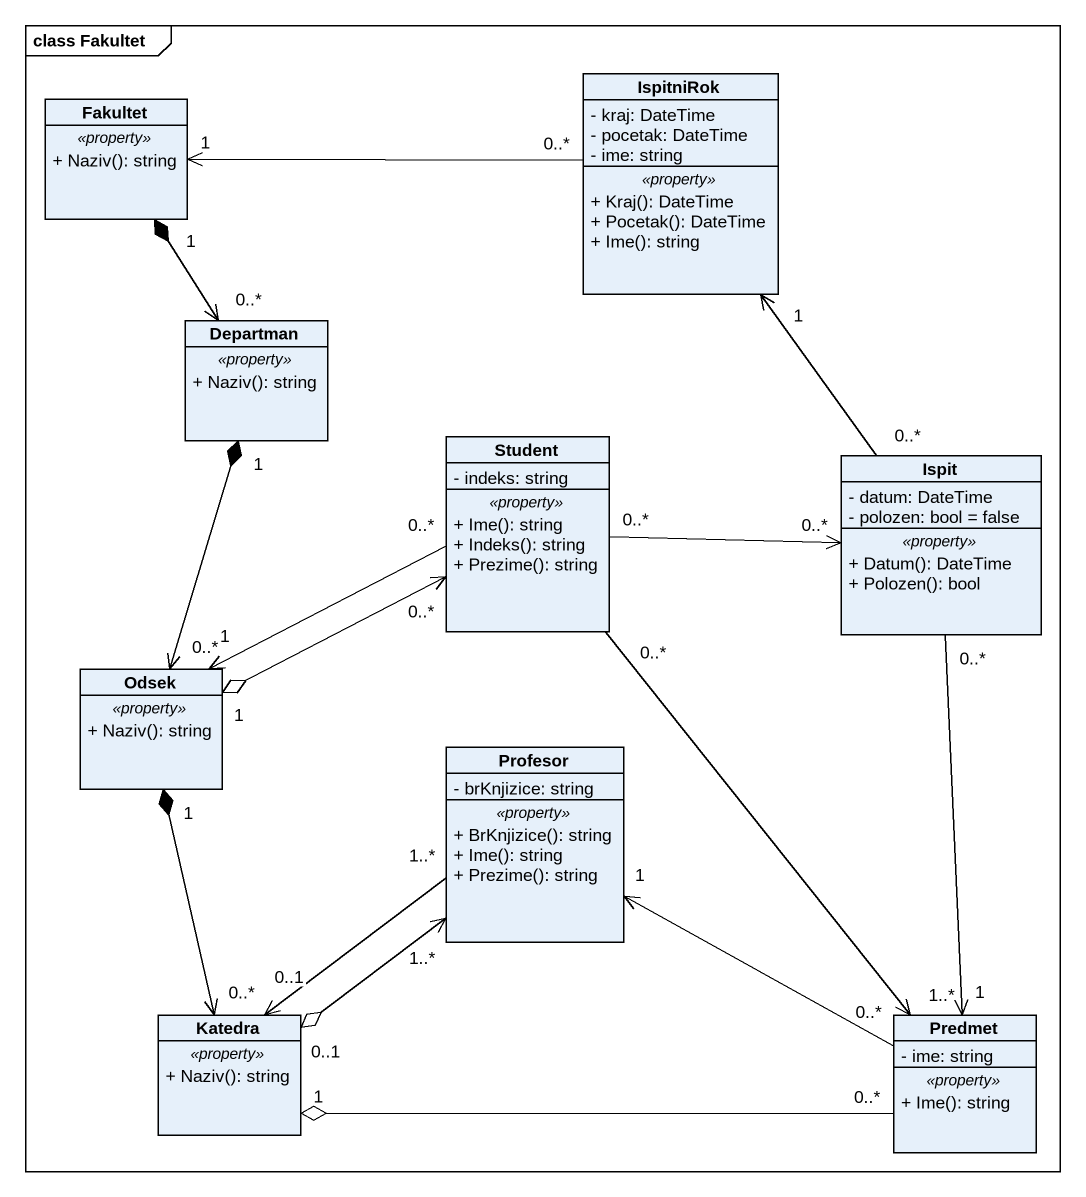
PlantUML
@startuml
mainframe class Fakultet
hide circle
hide empty members
skinparam classAttributeIconSize 0
class IspitniRok {
  - kraj: DateTime
  - pocetak: DateTime
  - ime: string
  .. <<property>> ..
  + Kraj(): DateTime
  + Pocetak(): DateTime
  + Ime(): string
}
class Fakultet {
  .. <<property>> ..
  + Naziv(): string
}
class Departman {
  .. <<property>> ..
  + Naziv(): string
}
class Student {
  - indeks: string
  .. <<property>> ..
  + Ime(): string
  + Indeks(): string
  + Prezime(): string
}
class Ispit {
  - datum: DateTime
  - polozen: bool = false
  .. <<property>> ..
  + Datum(): DateTime
  + Polozen(): bool
}
class Odsek {
  .. <<property>> ..
  + Naziv(): string
}
class Profesor {
  - brKnjizice: string
  .. <<property>> ..
  + BrKnjizice(): string
  + Ime(): string
  + Prezime(): string
}
class Katedra {
  .. <<property>> ..
  + Naziv(): string
}
class Predmet {
  - ime: string
  .. <<property>> ..
  + Ime(): string
}
IspitniRok "0..*" -left-> "1" Fakultet
Departman "0..*" <-up-* "1" Fakultet
Student "0..*" -right-> "0..*" Ispit
Student "0..*" <-left-o "1" Odsek
Student "0..*" -left-> "1" Odsek
Student "0..*" --> "1..*" Predmet
Ispit "0..*" -up-> "1" IspitniRok
Ispit "0..*" --> "1" Predmet
Odsek "0..*" <-up-* "1" Departman
Profesor "1..*" <--o "0..1" Katedra
Profesor "1..*" --> "0..1" Katedra
Profesor "1" <-right- "0..*" Predmet
Katedra "0..*" <-up-* "1" Odsek
Predmet "0..*" -left-o "1" Katedra
@enduml
